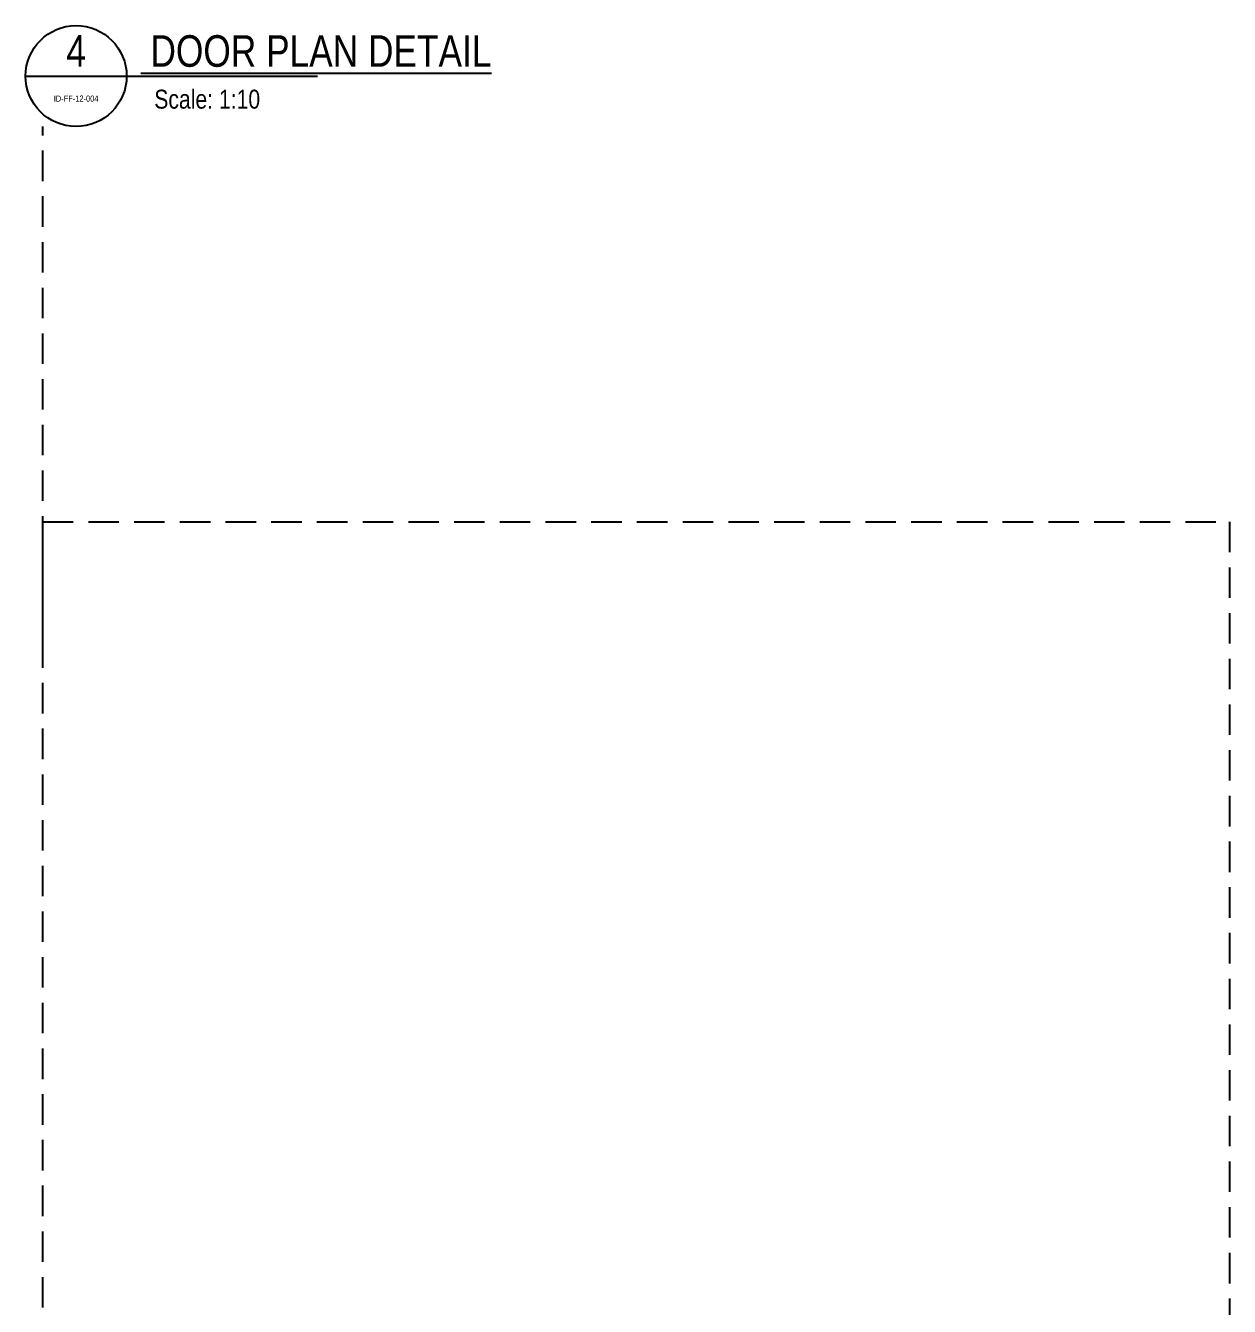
# Model space of a CAD drawing. Header units: inches. Extents: x 258415 to 640093, y 441672 to 945769.
# Drawn here: x 345827 to 347802, y 461547 to 463649 of the extents above; entities that cross this region are included whole.
import ezdxf
from ezdxf.enums import TextEntityAlignment as Align

# ---------------------------------------------------------------- set-up
doc = ezdxf.new("R2010")
doc.units = ezdxf.units.IN
doc.header["$MEASUREMENT"] = 0
doc.linetypes.add('HIDDEN', pattern=[0.375, 0.25, -0.125])
doc.layers.add('CQ spot detail elevation', color=1, linetype='Continuous')
doc.layers.add('CQ SPOT DETAILS', color=40, linetype='Continuous')
doc.styles.add('ARIAL', font='arial.ttf')

# ---------------------------------------------------------------- blocks, each defined once
blk = doc.blocks.new('dwgtit')
at = {"linetype": 'Continuous', "ltscale": 2}
blk.add_line((-8, 0), (38.23, 0), dxfattribs=at)
blk.add_circle((0, 0), 8, dxfattribs=at)
at = {"linetype": 'Continuous', "ltscale": 2, "style": 'ARIAL', "width": 0.8}
for tag, height, p in [('DTN0', 5, (0, 3.99)), ('DTRFNO', 3, (0, -3.56))]:
    blk.add_attdef(tag, text='', height=height, dxfattribs=at).set_placement(p, align=Align.MIDDLE_CENTER)
for tag, p, height in [('DTNL1', (19.8, 1.48), 5), ('DTNL2', (20.36, -5.16), 3), ('DTSC', (63.36, -5.21), 3)]:
    blk.add_attdef(tag, p, '', height=height, dxfattribs=at)

msp = doc.modelspace()

# ---------------------------------------------------------------- linework, layer by layer
at = {"layer": 'CQ spot detail elevation', "color": 3, "linetype": 'HIDDEN', "ltscale": 200}
msp.add_lwpolyline([(345854.647, 462643.544), (345854.647, 463482.949)], dxfattribs=at)
msp.add_lwpolyline([(345854.647, 462834.556), (347801.669, 462834.556), (347801.669, 459444.9), (345854.647, 459444.9)], close=True, dxfattribs=at)

# ---------------------------------------------------------------- block references
at = {"layer": 'CQ SPOT DETAILS'}
ref = msp.add_blockref('dwgtit', (345909.427, 463565.802), dxfattribs=dict(at, xscale=10.3566124243798, yscale=10.3566124243798, zscale=10.3566124243798))
ref.add_attrib('DTN0', '4', dxfattribs={"layer": '0', "linetype": 'Continuous', "ltscale": 2, "height": 51.783, "rotation": 0, "style": 'ARIAL', "width": 0.8}).set_placement((345909.427, 463607.117), align=Align.MIDDLE_CENTER)
ref.add_attrib('DTRFNO', 'ID-FF-12-004', dxfattribs={"layer": '0', "linetype": 'Continuous', "ltscale": 2, "height": 10, "rotation": 0, "style": 'ARIAL', "width": 0.8}).set_placement((345909.427, 463528.92), align=Align.MIDDLE_CENTER)
ref.add_attrib('DTNL1', '%%u DOOR PLAN DETAIL', (346015.346, 463581.132), dxfattribs={"layer": '0', "linetype": 'Continuous', "ltscale": 2, "height": 51.78306, "rotation": 0, "style": 'ARIAL', "width": 0.8})
ref.add_attrib('DTSC', 'Scale: 1:10', (346037.673, 463512.412), dxfattribs={"layer": '0', "linetype": 'Continuous', "ltscale": 2, "height": 31.06984, "rotation": 0, "style": 'ARIAL', "width": 0.8})

doc.saveas('drawing.dxf')
